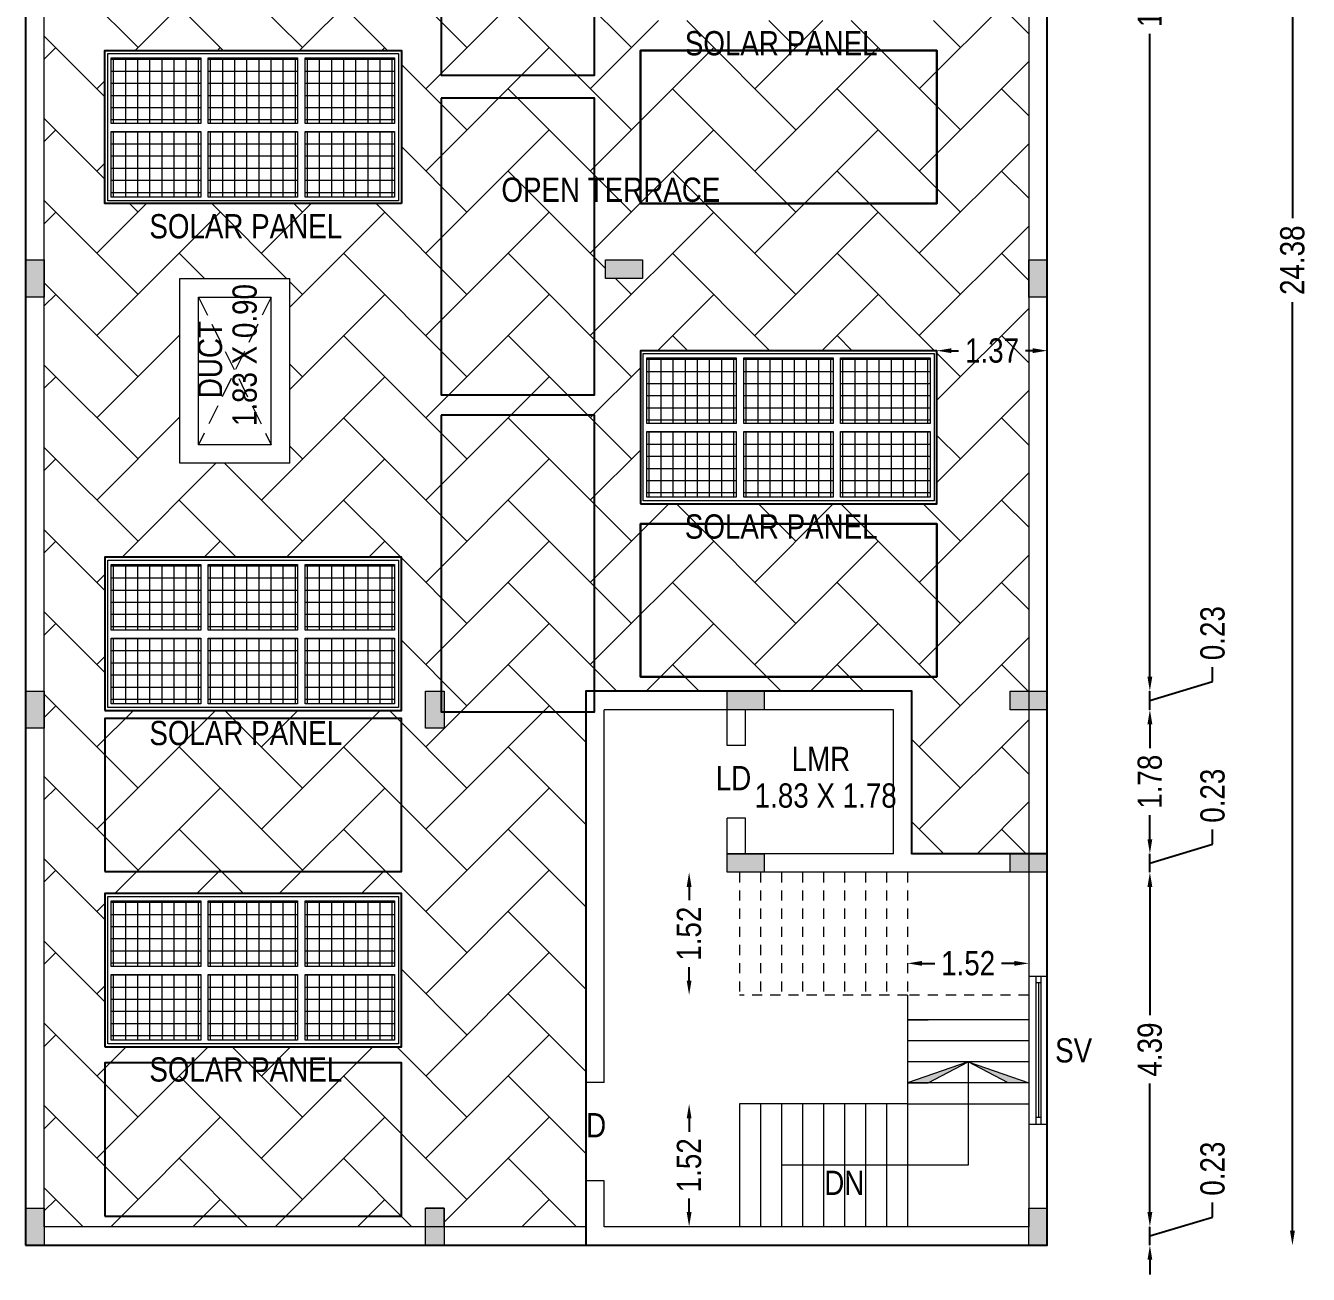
# Model space of a CAD drawing. Header units: metres. Extents: x 3750 to 6203, y 1588 to 3614.
# Drawn here: x 3780.32 to 3796.2, y 1781.29 to 1796.74 of the extents above; entities that cross this region are included whole.
import ezdxf

# ---------------------------------------------------------------- set-up
doc = ezdxf.new("R2010")
doc.units = ezdxf.units.M
doc.linetypes.add('HIDDEN2', pattern=[0.1875, 0.125, -0.0625])
for name, color, linetype in [('BLK_4_FLR_3_ROOF_AREA', 54, 'Continuous'), ('BLK_4_STAIR_HEADROOM', 1, 'Continuous'), ('BLK_4_TERRACESERVICE_UTILITYDISTANCE', 3, 'Continuous'), ('SOLAR_PANEL', 3, 'Continuous')]:
    doc.layers.add(name, color=color, linetype=linetype)
doc.styles.add('style2a', font='swissc.ttf')
doc.dimstyles.get("Standard").update_dxf_attribs({"dimtxt": 0.3, "dimasz": 0.18, "dimexe": 0.18, "dimexo": 0.0625, "dimgap": 0.09, "dimtad": 0, "dimzin": 0, "dimdsep": 46, "dimtxsty": 'style2a', "dimcen": 0.09, "dimse1": 1, "dimse2": 1, "dimadec": 0, "dimazin": 0, "dimtfac": 1, "dimtofl": 0, "dimtmove": 0, "dimatfit": 3, "dimfxl": 0, "dimtolj": 1, "dimtzin": 0, "dimarcsym": 0})
pattern_1 = [(0, (1381.8894, 2208.26255), (0, 0.15), []), (90, (1381.8894, 2208.26255), (-0.15, 0), [])]
pattern_2 = [(0, (1375.25971, 2205.70637), (0, 0.15), []), (90, (1375.25971, 2205.70637), (-0.15, 0), [])]
pattern_3 = [(0, (1375.25971, 2201.54277), (0, 0.15), []), (90, (1375.25971, 2201.54277), (-0.15, 0), [])]
pattern_4 = [(0, (1375.25971, 2211.97864), (0, 0.15), []), (90, (1375.25971, 2211.97864), (-0.15, 0), [])]

# ---------------------------------------------------------------- blocks, each defined once
blk = doc.blocks.new('*D178')
at = {"color": 0, "lineweight": -2, "ltscale": 10}
for p, q in [((3788.535, 1786.083), (3788.535, 1785.917)), ((3788.535, 1784.923), (3788.535, 1785.09))]:
    blk.add_line(p, q, dxfattribs=at)
at = {"color": 0, "ltscale": 10}
for points in [[(3788.505, 1786.083), (3788.565, 1786.083), (3788.535, 1786.263)], [(3788.505, 1784.923), (3788.565, 1784.923), (3788.535, 1784.743)]]:
    blk.add_solid(points, dxfattribs=at)
at = {"layer": 'Defpoints', "color": 0, "ltscale": 10}
for p in [(3788.535, 1786.263), (3789.42, 1786.263), (3789.42, 1784.743)]:
    blk.add_point(p, dxfattribs=at)
at = {"color": 0, "lineweight": 18, "ltscale": 10, "insert": (3788.535, 1785.503), "char_height": 0.3, "attachment_point": 5, "rotation": 90, "style": 'style2a'}
blk.add_mtext('\\A1;1.52', dxfattribs=at)
blk = doc.blocks.new('*D179')
at = {"color": 0, "lineweight": -2, "ltscale": 10}
for p, q in [((3788.535, 1783.217), (3788.535, 1783.05)), ((3788.535, 1782.057), (3788.535, 1782.224))]:
    blk.add_line(p, q, dxfattribs=at)
at = {"color": 0, "ltscale": 10}
for points in [[(3788.505, 1783.217), (3788.565, 1783.217), (3788.535, 1783.397)], [(3788.505, 1782.057), (3788.565, 1782.057), (3788.535, 1781.877)]]:
    blk.add_solid(points, dxfattribs=at)
at = {"layer": 'Defpoints', "color": 0, "ltscale": 10}
for p in [(3788.535, 1783.397), (3789.42, 1783.397), (3789.42, 1781.877)]:
    blk.add_point(p, dxfattribs=at)
at = {"color": 0, "lineweight": 18, "ltscale": 10, "insert": (3788.535, 1782.637), "char_height": 0.3, "attachment_point": 5, "rotation": 90, "style": 'style2a'}
blk.add_mtext('\\A1;1.52', dxfattribs=at)
blk = doc.blocks.new('*D180')
at = {"color": 0, "lineweight": -2, "ltscale": 10}
for p, q in [((3791.42, 1785.136), (3791.576, 1785.136)), ((3792.56, 1785.136), (3792.403, 1785.136))]:
    blk.add_line(p, q, dxfattribs=at)
at = {"color": 0, "ltscale": 10}
for points in [[(3791.42, 1785.166), (3791.42, 1785.106), (3791.24, 1785.136)], [(3792.56, 1785.166), (3792.56, 1785.106), (3792.74, 1785.136)]]:
    blk.add_solid(points, dxfattribs=at)
at = {"layer": 'Defpoints', "color": 0, "ltscale": 10}
for p in [(3791.24, 1786.02), (3792.74, 1786.02), (3791.24, 1785.136)]:
    blk.add_point(p, dxfattribs=at)
at = {"color": 0, "lineweight": 18, "ltscale": 10, "insert": (3791.99, 1785.136), "char_height": 0.3, "attachment_point": 5, "style": 'style2a'}
blk.add_mtext('\\A1;1.52', dxfattribs=at)
blk = doc.blocks.new('*D161')
at = {"color": 0, "lineweight": -2, "ltscale": 10}
for p, q in [((3796.005, 1805.851), (3796.005, 1794.358)), ((3796.005, 1781.827), (3796.005, 1793.321))]:
    blk.add_line(p, q, dxfattribs=at)
at = {"color": 0, "ltscale": 10}
for points in [[(3795.975, 1805.851), (3796.035, 1805.851), (3796.005, 1806.031)], [(3795.975, 1781.827), (3796.035, 1781.827), (3796.005, 1781.647)]]:
    blk.add_solid(points, dxfattribs=at)
at = {"layer": 'Defpoints', "color": 0, "ltscale": 10}
for p in [(3792.97, 1806.031), (3796.005, 1806.031), (3792.97, 1781.647)]:
    blk.add_point(p, dxfattribs=at)
at = {"color": 0, "lineweight": 18, "ltscale": 10, "insert": (3796.005, 1793.839), "char_height": 0.3, "attachment_point": 5, "rotation": 90, "style": 'style2a'}
blk.add_mtext('\\A1;24.38', dxfattribs=at)
blk = doc.blocks.new('*D163')
at = {"color": 0, "lineweight": -2, "ltscale": 10}
for p, q in [((3794.24, 1788.685), (3794.24, 1788.865)), ((3795.017, 1788.624), (3795.017, 1788.804)), ((3794.24, 1788.39), (3795.017, 1788.624)), ((3794.24, 1788.275), (3794.24, 1788.505)), ((3794.24, 1788.095), (3794.24, 1787.915))]:
    blk.add_line(p, q, dxfattribs=at)
at = {"color": 0, "ltscale": 10}
for points in [[(3794.21, 1788.685), (3794.27, 1788.685), (3794.24, 1788.505)], [(3794.21, 1788.095), (3794.27, 1788.095), (3794.24, 1788.275)]]:
    blk.add_solid(points, dxfattribs=at)
at = {"layer": 'Defpoints', "color": 0, "ltscale": 10}
for p in [(3792.435, 1788.505), (3794.24, 1788.505), (3792.435, 1788.275)]:
    blk.add_point(p, dxfattribs=at)
at = {"color": 0, "lineweight": 18, "ltscale": 10, "insert": (3795.017, 1789.223), "char_height": 0.3, "attachment_point": 5, "rotation": 90, "style": 'style2a'}
blk.add_mtext('\\A1;0.23', dxfattribs=at)
blk = doc.blocks.new('*D164')
at = {"color": 0, "lineweight": -2, "ltscale": 10}
for p, q in [((3794.24, 1786.673), (3794.24, 1786.853)), ((3795.017, 1786.612), (3795.017, 1786.792)), ((3794.24, 1786.378), (3795.017, 1786.612)), ((3794.24, 1786.263), (3794.24, 1786.493)), ((3794.24, 1786.083), (3794.24, 1785.903))]:
    blk.add_line(p, q, dxfattribs=at)
at = {"color": 0, "ltscale": 10}
for points in [[(3794.21, 1786.673), (3794.27, 1786.673), (3794.24, 1786.493)], [(3794.21, 1786.083), (3794.27, 1786.083), (3794.24, 1786.263)]]:
    blk.add_solid(points, dxfattribs=at)
at = {"layer": 'Defpoints', "color": 0, "ltscale": 10}
for p in [(3792.435, 1786.493), (3794.24, 1786.493), (3792.435, 1786.263)]:
    blk.add_point(p, dxfattribs=at)
at = {"color": 0, "lineweight": 18, "ltscale": 10, "insert": (3795.017, 1787.211), "char_height": 0.3, "attachment_point": 5, "rotation": 90, "style": 'style2a'}
blk.add_mtext('\\A1;0.23', dxfattribs=at)
blk = doc.blocks.new('*D165')
at = {"color": 0, "lineweight": -2, "ltscale": 10}
for p, q in [((3794.24, 1782.057), (3794.24, 1782.237)), ((3795.017, 1781.996), (3795.017, 1782.176)), ((3794.24, 1781.762), (3795.017, 1781.996)), ((3794.24, 1781.647), (3794.24, 1781.877)), ((3794.24, 1781.467), (3794.24, 1781.287))]:
    blk.add_line(p, q, dxfattribs=at)
at = {"color": 0, "ltscale": 10}
for points in [[(3794.21, 1782.057), (3794.27, 1782.057), (3794.24, 1781.877)], [(3794.21, 1781.467), (3794.27, 1781.467), (3794.24, 1781.647)]]:
    blk.add_solid(points, dxfattribs=at)
at = {"layer": 'Defpoints', "color": 0, "ltscale": 10}
for p in [(3792.435, 1781.877), (3794.24, 1781.877), (3792.435, 1781.647)]:
    blk.add_point(p, dxfattribs=at)
at = {"color": 0, "lineweight": 18, "ltscale": 10, "insert": (3795.017, 1782.595), "char_height": 0.3, "attachment_point": 5, "rotation": 90, "style": 'style2a'}
blk.add_mtext('\\A1;0.23', dxfattribs=at)
blk = doc.blocks.new('*D166')
at = {"color": 0, "lineweight": -2, "ltscale": 10}
for p, q in [((3794.24, 1805.621), (3794.24, 1797.666)), ((3794.24, 1788.685), (3794.24, 1796.64))]:
    blk.add_line(p, q, dxfattribs=at)
at = {"color": 0, "ltscale": 10}
for points in [[(3794.21, 1805.621), (3794.27, 1805.621), (3794.24, 1805.801)], [(3794.21, 1788.685), (3794.27, 1788.685), (3794.24, 1788.505)]]:
    blk.add_solid(points, dxfattribs=at)
at = {"layer": 'Defpoints', "color": 0, "ltscale": 10}
for p in [(3792.435, 1805.801), (3794.24, 1805.801), (3792.435, 1788.505)]:
    blk.add_point(p, dxfattribs=at)
at = {"color": 0, "lineweight": 18, "ltscale": 10, "insert": (3794.24, 1797.153), "char_height": 0.3, "attachment_point": 5, "rotation": 90, "style": 'style2a'}
blk.add_mtext('\\A1;17.30', dxfattribs=at)
blk = doc.blocks.new('*D167')
at = {"color": 0, "lineweight": -2, "ltscale": 10}
for p, q in [((3794.24, 1788.095), (3794.24, 1787.798)), ((3794.24, 1786.673), (3794.24, 1786.971))]:
    blk.add_line(p, q, dxfattribs=at)
at = {"color": 0, "ltscale": 10}
for points in [[(3794.21, 1788.095), (3794.27, 1788.095), (3794.24, 1788.275)], [(3794.21, 1786.673), (3794.27, 1786.673), (3794.24, 1786.493)]]:
    blk.add_solid(points, dxfattribs=at)
at = {"layer": 'Defpoints', "color": 0, "ltscale": 10}
for p in [(3792.435, 1788.275), (3794.24, 1788.275), (3792.435, 1786.493)]:
    blk.add_point(p, dxfattribs=at)
at = {"color": 0, "lineweight": 18, "ltscale": 10, "insert": (3794.24, 1787.384), "char_height": 0.3, "attachment_point": 5, "rotation": 90, "style": 'style2a'}
blk.add_mtext('\\A1;1.78', dxfattribs=at)
blk = doc.blocks.new('*D168')
at = {"color": 0, "lineweight": -2, "ltscale": 10}
for p, q in [((3794.24, 1786.083), (3794.24, 1784.493)), ((3794.24, 1782.057), (3794.24, 1783.648))]:
    blk.add_line(p, q, dxfattribs=at)
at = {"color": 0, "ltscale": 10}
for points in [[(3794.21, 1786.083), (3794.27, 1786.083), (3794.24, 1786.263)], [(3794.21, 1782.057), (3794.27, 1782.057), (3794.24, 1781.877)]]:
    blk.add_solid(points, dxfattribs=at)
at = {"layer": 'Defpoints', "color": 0, "ltscale": 10}
for p in [(3792.435, 1786.263), (3794.24, 1786.263), (3792.435, 1781.877)]:
    blk.add_point(p, dxfattribs=at)
at = {"color": 0, "lineweight": 18, "ltscale": 10, "insert": (3794.24, 1784.07), "char_height": 0.3, "attachment_point": 5, "rotation": 90, "style": 'style2a'}
blk.add_mtext('\\A1;4.39', dxfattribs=at)
blk = doc.blocks.new('*D229')
at = {"layer": 'BLK_4_TERRACESERVICE_UTILITYDISTANCE', "color": 0, "lineweight": -2, "ltscale": 10}
for p, q in [((3791.783, 1792.719), (3791.872, 1792.719)), ((3792.79, 1792.719), (3792.7, 1792.719))]:
    blk.add_line(p, q, dxfattribs=at)
at = {"layer": 'BLK_4_TERRACESERVICE_UTILITYDISTANCE', "color": 0, "ltscale": 10}
for points in [[(3791.783, 1792.749), (3791.783, 1792.689), (3791.603, 1792.719)], [(3792.79, 1792.749), (3792.79, 1792.689), (3792.97, 1792.719)]]:
    blk.add_solid(points, dxfattribs=at)
at = {"layer": 'Defpoints', "color": 0, "ltscale": 10}
for p in [(3791.603, 1792.719), (3792.97, 1792.719, 3.669), (3792.97, 1792.719)]:
    blk.add_point(p, dxfattribs=at)
at = {"layer": 'BLK_4_TERRACESERVICE_UTILITYDISTANCE', "color": 0, "lineweight": 18, "ltscale": 10, "insert": (3792.286, 1792.719), "char_height": 0.3, "attachment_point": 5, "style": 'style2a'}
blk.add_mtext('\\A1;1.37', dxfattribs=at)

msp = doc.modelspace()

# ---------------------------------------------------------------- hatches: boundary and pattern name
at = {"lineweight": 18, "ltscale": 10}
h = msp.add_hatch(dxfattribs=at)
h.set_pattern_fill('AR-HBONE', color=256, scale=0.18)
h.set_pattern_definition([(45, (-28242.2501, 1571.9487), (0, 1.018233765), [2.16, -0.72]), (135, (-28241.74095, 1572.45784), (1e-16, 1.018233765), [2.16, -0.72])])
h.paths.add_polyline_path([(3789.5546, 1800.0111), (3789.5546, 1802.0679), (3787.4996, 1802.0679), (3787.4996, 1805.1402), (3780.5504, 1805.1402), (3780.5504, 1797.1921), (3780.7804, 1797.1921), (3780.7804, 1796.9621), (3780.5504, 1796.9621), (3780.5504, 1781.8772), (3785.272, 1781.8772), (3785.272, 1782.1072), (3785.502, 1782.1072), (3785.502, 1781.8772), (3787.2544, 1781.8772), (3787.2544, 1788.5052), (3791.2944, 1788.5052), (3791.2944, 1786.4934), (3792.7396, 1786.4934), (3792.7396, 1788.2752), (3792.5096, 1788.2752), (3792.5096, 1788.5052), (3792.7396, 1788.5052), (3792.7396, 1796.9621), (3792.5096, 1796.9621), (3792.5096, 1797.1921), (3792.7396, 1797.1921), (3792.7396, 1802.0679), (3790.9146, 1802.0679), (3790.9146, 1800.0111)])
h.paths.add_polyline_path([(3787.9312, 1798.7004), (3791.6032, 1798.7004), (3791.6032, 1796.8044), (3787.9312, 1796.8044)], flags=16)
h.paths.add_polyline_path([(3787.9672, 1798.6644), (3791.5672, 1798.6644), (3791.5672, 1796.8404), (3787.9672, 1796.8404)], flags=0)
h.paths.add_polyline_path([(3788.0105, 1797.6987), (3789.118, 1797.6987), (3789.118, 1796.8862), (3788.0105, 1796.8862)], flags=0)
h.paths.add_polyline_path([(3788.0105, 1797.7982), (3788.0105, 1798.6107), (3789.118, 1798.6107), (3789.118, 1797.7982)], flags=0)
h.paths.add_polyline_path([(3784.9735, 1796.4349), (3784.9735, 1794.5389), (3781.3015, 1794.5389), (3781.3015, 1796.4349)], flags=16)
h.paths.add_polyline_path([(3784.9735, 1797.6943), (3781.3015, 1797.6943), (3781.3015, 1799.5903), (3784.9735, 1799.5903)], flags=16)
h.paths.add_polyline_path([(3784.9375, 1796.3989), (3784.9375, 1794.5749), (3781.3375, 1794.5749), (3781.3375, 1796.3989)], flags=0)
h.paths.add_polyline_path([(3784.9375, 1797.7303), (3781.3375, 1797.7303), (3781.3375, 1799.5543), (3784.9375, 1799.5543)], flags=0)
h.paths.add_polyline_path([(3784.8883, 1796.3452), (3784.8883, 1795.5327), (3783.7808, 1795.5327), (3783.7808, 1796.3452)], flags=0)
h.paths.add_polyline_path([(3784.8883, 1797.7761), (3783.7808, 1797.7761), (3783.7808, 1798.5886), (3784.8883, 1798.5886)], flags=0)
h.paths.add_polyline_path([(3789.2105, 1797.6987), (3790.318, 1797.6987), (3790.318, 1796.8862), (3789.2105, 1796.8862)], flags=0)
h.paths.add_polyline_path([(3784.8883, 1795.4332), (3784.8883, 1794.6207), (3783.7808, 1794.6207), (3783.7808, 1795.4332)], flags=0)
h.paths.add_polyline_path([(3784.8883, 1798.6881), (3783.7808, 1798.6881), (3783.7808, 1799.5006), (3784.8883, 1799.5006)], flags=0)
h.paths.add_polyline_path([(3789.2105, 1797.7982), (3789.2105, 1798.6107), (3790.318, 1798.6107), (3790.318, 1797.7982)], flags=0)
h.paths.add_polyline_path([(3783.6883, 1796.3452), (3783.6883, 1795.5327), (3782.5808, 1795.5327), (3782.5808, 1796.3452)], flags=0)
h.paths.add_polyline_path([(3783.6883, 1797.7761), (3782.5808, 1797.7761), (3782.5808, 1798.5886), (3783.6883, 1798.5886)], flags=0)
h.paths.add_polyline_path([(3787.4996, 1800.2411), (3787.4996, 1800.4711), (3787.9596, 1800.4711), (3787.9596, 1800.2411)], flags=16)
h.paths.add_polyline_path([(3787.4996, 1793.8421), (3787.9596, 1793.8421), (3787.9596, 1793.6121), (3787.4996, 1793.6121)], flags=16)
h.paths.add_polyline_path([(3783.6883, 1795.4332), (3783.6883, 1794.6207), (3782.5808, 1794.6207), (3782.5808, 1795.4332)], flags=0)
h.paths.add_polyline_path([(3783.6883, 1798.6881), (3782.5808, 1798.6881), (3782.5808, 1799.5006), (3783.6883, 1799.5006)], flags=0)
h.paths.add_polyline_path([(3790.4105, 1797.6987), (3791.518, 1797.6987), (3791.518, 1796.8862), (3790.4105, 1796.8862)], flags=0)
h.paths.add_polyline_path([(3790.4105, 1797.7982), (3790.4105, 1798.6107), (3791.518, 1798.6107), (3791.518, 1797.7982)], flags=0)
h.paths.add_polyline_path([(3782.4883, 1796.3452), (3782.4883, 1795.5327), (3781.3808, 1795.5327), (3781.3808, 1796.3452)], flags=0)
h.paths.add_polyline_path([(3782.4883, 1797.7761), (3781.3808, 1797.7761), (3781.3808, 1798.5886), (3782.4883, 1798.5886)], flags=0)
h.paths.add_polyline_path([(3783.5912, 1800.2411), (3782.2312, 1800.2411), (3782.2312, 1802.5279), (3783.5912, 1802.5279)], flags=16)
h.paths.add_polyline_path([(3787.9312, 1792.7188), (3791.6032, 1792.7188), (3791.6032, 1790.8228), (3787.9312, 1790.8228)], flags=16)
h.paths.add_polyline_path([(3787.9672, 1792.6828), (3791.5672, 1792.6828), (3791.5672, 1790.8588), (3787.9672, 1790.8588)], flags=0)
h.paths.add_polyline_path([(3782.4883, 1795.4332), (3782.4883, 1794.6207), (3781.3808, 1794.6207), (3781.3808, 1795.4332)], flags=0)
h.paths.add_polyline_path([(3782.4883, 1798.6881), (3781.3808, 1798.6881), (3781.3808, 1799.5006), (3782.4883, 1799.5006)], flags=0)
h.paths.add_polyline_path([(3788.0105, 1792.6291), (3789.118, 1792.6291), (3789.118, 1791.8166), (3788.0105, 1791.8166)], flags=0)
h.paths.add_polyline_path([(3783.5912, 1793.6121), (3783.5912, 1791.3252), (3782.2312, 1791.3252), (3782.2312, 1793.6121)], flags=16)
h.paths.add_polyline_path([(3783.3612, 1800.4711), (3782.4612, 1800.4711), (3782.4612, 1802.2979), (3783.3612, 1802.2979)], flags=0)
h.paths.add_polyline_path([(3783.3612, 1793.3821), (3783.3612, 1791.5552), (3782.4612, 1791.5552), (3782.4612, 1793.3821)], flags=0)
h.paths.add_polyline_path([(3789.2105, 1792.6291), (3790.318, 1792.6291), (3790.318, 1791.8166), (3789.2105, 1791.8166)], flags=0)
h.paths.add_polyline_path([(3788.0105, 1791.7171), (3789.118, 1791.7171), (3789.118, 1790.9046), (3788.0105, 1790.9046)], flags=0)
h.paths.add_polyline_path([(3790.4105, 1792.6291), (3791.518, 1792.6291), (3791.518, 1791.8166), (3790.4105, 1791.8166)], flags=0)
h.paths.add_polyline_path([(3789.2105, 1791.7171), (3790.318, 1791.7171), (3790.318, 1790.9046), (3789.2105, 1790.9046)], flags=0)
h.paths.add_polyline_path([(3790.4105, 1791.7171), (3791.518, 1791.7171), (3791.518, 1790.9046), (3790.4105, 1790.9046)], flags=0)
h.paths.add_polyline_path([(3784.9735, 1790.1626), (3784.9735, 1788.2666), (3781.3015, 1788.2666), (3781.3015, 1790.1626)], flags=16)
h.paths.add_polyline_path([(3784.9375, 1790.1266), (3784.9375, 1788.3026), (3781.3375, 1788.3026), (3781.3375, 1790.1266)], flags=0)
h.paths.add_polyline_path([(3784.8883, 1790.0729), (3784.8883, 1789.2604), (3783.7808, 1789.2604), (3783.7808, 1790.0729)], flags=0)
h.paths.add_polyline_path([(3783.6883, 1790.0729), (3783.6883, 1789.2604), (3782.5808, 1789.2604), (3782.5808, 1790.0729)], flags=0)
h.paths.add_polyline_path([(3784.8883, 1789.1609), (3784.8883, 1788.3484), (3783.7808, 1788.3484), (3783.7808, 1789.1609)], flags=0)
h.paths.add_polyline_path([(3782.4883, 1790.0729), (3782.4883, 1789.2604), (3781.3808, 1789.2604), (3781.3808, 1790.0729)], flags=0)
h.paths.add_polyline_path([(3783.6883, 1789.1609), (3783.6883, 1788.3484), (3782.5808, 1788.3484), (3782.5808, 1789.1609)], flags=0)
h.paths.add_polyline_path([(3785.502, 1788.5052), (3785.502, 1788.0452), (3785.272, 1788.0452), (3785.272, 1788.5052)], flags=16)
h.paths.add_polyline_path([(3782.4883, 1789.1609), (3782.4883, 1788.3484), (3781.3808, 1788.3484), (3781.3808, 1789.1609)], flags=0)
h.paths.add_polyline_path([(3784.9735, 1785.999), (3784.9735, 1784.103), (3781.3015, 1784.103), (3781.3015, 1785.999)], flags=16)
h.paths.add_polyline_path([(3784.9375, 1785.963), (3784.9375, 1784.139), (3781.3375, 1784.139), (3781.3375, 1785.963)], flags=0)
h.paths.add_polyline_path([(3784.8883, 1785.9093), (3784.8883, 1785.0968), (3783.7808, 1785.0968), (3783.7808, 1785.9093)], flags=0)
h.paths.add_polyline_path([(3783.6883, 1785.9093), (3783.6883, 1785.0968), (3782.5808, 1785.0968), (3782.5808, 1785.9093)], flags=0)
h.paths.add_polyline_path([(3782.4883, 1785.9093), (3782.4883, 1785.0968), (3781.3808, 1785.0968), (3781.3808, 1785.9093)], flags=0)
h.paths.add_polyline_path([(3784.8883, 1784.9973), (3784.8883, 1784.1848), (3783.7808, 1784.1848), (3783.7808, 1784.9973)], flags=0)
h.paths.add_polyline_path([(3783.6883, 1784.9973), (3783.6883, 1784.1848), (3782.5808, 1784.1848), (3782.5808, 1784.9973)], flags=0)
h.paths.add_polyline_path([(3782.4883, 1784.9973), (3782.4883, 1784.1848), (3781.3808, 1784.1848), (3781.3808, 1784.9973)], flags=0)
h.paths.add_polyline_path([(3786.1321, 1794.4754), (3788.7565, 1794.4754), (3788.7565, 1794.947), (3786.1321, 1794.947)], flags=24)
h.paths.add_polyline_path([(3781.7736, 1797.1787), (3784.1678, 1797.1787), (3784.1678, 1797.6503), (3781.7736, 1797.6503)], flags=24)
h.paths.add_polyline_path([(3781.7736, 1794.0233), (3784.1678, 1794.0233), (3784.1678, 1794.4949), (3781.7736, 1794.4949)], flags=24)
h.paths.add_polyline_path([(3781.7736, 1783.5874), (3784.1678, 1783.5874), (3784.1678, 1784.059), (3781.7736, 1784.059)], flags=24)
h.paths.add_polyline_path([(3781.7736, 1787.751), (3784.1678, 1787.751), (3784.1678, 1788.2226), (3781.7736, 1788.2226)], flags=24)
h.paths.add_polyline_path([(3788.4033, 1790.3072), (3790.7974, 1790.3072), (3790.7974, 1790.7788), (3788.4033, 1790.7788)], flags=24)
h.paths.add_polyline_path([(3788.4033, 1796.2888), (3790.7974, 1796.2888), (3790.7974, 1796.7604), (3788.4033, 1796.7604)], flags=24)
h.paths.add_polyline_path([(3783.2643, 1791.7087), (3783.2643, 1793.6502), (3782.8023, 1793.6502), (3782.8023, 1791.7087)], flags=24)
h.paths.add_polyline_path([(3782.8389, 1792.0528), (3782.8389, 1793.0913), (3782.3673, 1793.0913), (3782.3673, 1792.0528)], flags=8)
h.paths.add_polyline_path([(3783.2643, 1800.6245), (3783.2643, 1802.5661), (3782.8023, 1802.5661), (3782.8023, 1800.6245)], flags=24)
h.paths.add_polyline_path([(3782.8389, 1800.9686), (3782.8389, 1802.0071), (3782.3673, 1802.0071), (3782.3673, 1800.9686)], flags=8)
at = {"linetype": 'ByBlock', "lineweight": 18}
h = msp.add_hatch(dxfattribs=at)
h.set_pattern_fill('NET', color=256, scale=1.2)
h.set_pattern_definition(pattern_4)
h.paths.add_polyline_path([(3782.4883, 1796.3452), (3781.3808, 1796.3452), (3781.3808, 1795.5327), (3782.4883, 1795.5327)])
h = msp.add_hatch(dxfattribs=at)
h.set_pattern_fill('NET', color=256, scale=1.2)
h.set_pattern_definition(pattern_4)
h.paths.add_polyline_path([(3783.6883, 1796.3452), (3782.5808, 1796.3452), (3782.5808, 1795.5327), (3783.6883, 1795.5327)])
h = msp.add_hatch(dxfattribs=at)
h.set_pattern_fill('NET', color=256, scale=1.2)
h.set_pattern_definition(pattern_4)
h.paths.add_polyline_path([(3784.8883, 1796.3452), (3783.7808, 1796.3452), (3783.7808, 1795.5327), (3784.8883, 1795.5327)])
h = msp.add_hatch(dxfattribs=at)
h.set_pattern_fill('NET', color=256, scale=1.2)
h.set_pattern_definition(pattern_4)
h.paths.add_polyline_path([(3782.4883, 1795.4332), (3781.3808, 1795.4332), (3781.3808, 1794.6207), (3782.4883, 1794.6207)])
h = msp.add_hatch(dxfattribs=at)
h.set_pattern_fill('NET', color=256, scale=1.2)
h.set_pattern_definition(pattern_4)
h.paths.add_polyline_path([(3783.6883, 1795.4332), (3782.5808, 1795.4332), (3782.5808, 1794.6207), (3783.6883, 1794.6207)])
h = msp.add_hatch(dxfattribs=at)
h.set_pattern_fill('NET', color=256, scale=1.2)
h.set_pattern_definition(pattern_4)
h.paths.add_polyline_path([(3784.8883, 1795.4332), (3783.7808, 1795.4332), (3783.7808, 1794.6207), (3784.8883, 1794.6207)])
at = {"lineweight": 18, "ltscale": 10}
h = msp.add_hatch(color=256, dxfattribs=at)
h.dxf.hatch_style = 1
h.paths.add_polyline_path([(3780.3204, 1793.3821), (3780.5504, 1793.3821), (3780.5504, 1793.8421), (3780.3204, 1793.8421)])
h = msp.add_hatch(color=256, dxfattribs=at)
h.dxf.hatch_style = 1
h.paths.add_polyline_path([(3787.4996, 1793.8421), (3787.4996, 1793.6121), (3787.9596, 1793.6121), (3787.9596, 1793.8421)])
h = msp.add_hatch(color=256, dxfattribs=at)
h.dxf.hatch_style = 1
h.paths.add_polyline_path([(3792.7396, 1793.3821), (3792.9696, 1793.3821), (3792.9696, 1793.8421), (3792.7396, 1793.8421)])
at = {"linetype": 'ByBlock', "lineweight": 18}
h = msp.add_hatch(dxfattribs=at)
h.set_pattern_fill('NET', color=256, scale=1.2)
h.set_pattern_definition(pattern_1)
h.paths.add_polyline_path([(3789.118, 1792.6291), (3788.0105, 1792.6291), (3788.0105, 1791.8166), (3789.118, 1791.8166)])
h = msp.add_hatch(dxfattribs=at)
h.set_pattern_fill('NET', color=256, scale=1.2)
h.set_pattern_definition(pattern_1)
h.paths.add_polyline_path([(3790.318, 1792.6291), (3789.2105, 1792.6291), (3789.2105, 1791.8166), (3790.318, 1791.8166)])
h = msp.add_hatch(dxfattribs=at)
h.set_pattern_fill('NET', color=256, scale=1.2)
h.set_pattern_definition(pattern_1)
h.paths.add_polyline_path([(3791.518, 1792.6291), (3790.4105, 1792.6291), (3790.4105, 1791.8166), (3791.518, 1791.8166)])
h = msp.add_hatch(dxfattribs=at)
h.set_pattern_fill('NET', color=256, scale=1.2)
h.set_pattern_definition(pattern_1)
h.paths.add_polyline_path([(3789.118, 1791.7171), (3788.0105, 1791.7171), (3788.0105, 1790.9046), (3789.118, 1790.9046)])
h = msp.add_hatch(dxfattribs=at)
h.set_pattern_fill('NET', color=256, scale=1.2)
h.set_pattern_definition(pattern_1)
h.paths.add_polyline_path([(3790.318, 1791.7171), (3789.2105, 1791.7171), (3789.2105, 1790.9046), (3790.318, 1790.9046)])
h = msp.add_hatch(dxfattribs=at)
h.set_pattern_fill('NET', color=256, scale=1.2)
h.set_pattern_definition(pattern_1)
h.paths.add_polyline_path([(3791.518, 1791.7171), (3790.4105, 1791.7171), (3790.4105, 1790.9046), (3791.518, 1790.9046)])
h = msp.add_hatch(dxfattribs=at)
h.set_pattern_fill('NET', color=256, scale=1.2)
h.set_pattern_definition(pattern_2)
h.paths.add_polyline_path([(3782.4883, 1790.0729), (3781.3808, 1790.0729), (3781.3808, 1789.2604), (3782.4883, 1789.2604)])
h = msp.add_hatch(dxfattribs=at)
h.set_pattern_fill('NET', color=256, scale=1.2)
h.set_pattern_definition(pattern_2)
h.paths.add_polyline_path([(3783.6883, 1790.0729), (3782.5808, 1790.0729), (3782.5808, 1789.2604), (3783.6883, 1789.2604)])
h = msp.add_hatch(dxfattribs=at)
h.set_pattern_fill('NET', color=256, scale=1.2)
h.set_pattern_definition(pattern_2)
h.paths.add_polyline_path([(3784.8883, 1790.0729), (3783.7808, 1790.0729), (3783.7808, 1789.2604), (3784.8883, 1789.2604)])
h = msp.add_hatch(dxfattribs=at)
h.set_pattern_fill('NET', color=256, scale=1.2)
h.set_pattern_definition(pattern_2)
h.paths.add_polyline_path([(3782.4883, 1789.1609), (3781.3808, 1789.1609), (3781.3808, 1788.3484), (3782.4883, 1788.3484)])
h = msp.add_hatch(dxfattribs=at)
h.set_pattern_fill('NET', color=256, scale=1.2)
h.set_pattern_definition(pattern_2)
h.paths.add_polyline_path([(3783.6883, 1789.1609), (3782.5808, 1789.1609), (3782.5808, 1788.3484), (3783.6883, 1788.3484)])
h = msp.add_hatch(dxfattribs=at)
h.set_pattern_fill('NET', color=256, scale=1.2)
h.set_pattern_definition(pattern_2)
h.paths.add_polyline_path([(3784.8883, 1789.1609), (3783.7808, 1789.1609), (3783.7808, 1788.3484), (3784.8883, 1788.3484)])
at = {"lineweight": 18, "ltscale": 10}
h = msp.add_hatch(color=256, dxfattribs=at)
h.dxf.hatch_style = 1
h.paths.add_polyline_path([(3780.3204, 1788.0452), (3780.5504, 1788.0452), (3780.5504, 1788.5052), (3780.3204, 1788.5052)])
h = msp.add_hatch(color=256, dxfattribs=at)
h.dxf.hatch_style = 1
h.paths.add_polyline_path([(3785.272, 1788.0452), (3785.502, 1788.0452), (3785.502, 1788.5052), (3785.272, 1788.5052)])
h = msp.add_hatch(color=256, dxfattribs=at)
h.dxf.hatch_style = 1
h.paths.add_polyline_path([(3789.0044, 1788.5052), (3789.0044, 1788.2752), (3789.4644, 1788.2752), (3789.4644, 1788.5052)])
h = msp.add_hatch(color=256, dxfattribs=at)
h.dxf.hatch_style = 1
h.paths.add_polyline_path([(3792.5096, 1788.5052), (3792.5096, 1788.2752), (3792.9696, 1788.2752), (3792.9696, 1788.5052)])
h = msp.add_hatch(color=256, dxfattribs=at)
h.dxf.hatch_style = 1
h.paths.add_polyline_path([(3789.0044, 1786.4934), (3789.0044, 1786.2634), (3789.4644, 1786.2634), (3789.4644, 1786.4934)])
h = msp.add_hatch(color=256, dxfattribs=at)
h.dxf.hatch_style = 1
h.paths.add_polyline_path([(3792.5096, 1786.4934), (3792.5096, 1786.2634), (3792.9696, 1786.2634), (3792.9696, 1786.4934)])
at = {"linetype": 'ByBlock', "lineweight": 18}
h = msp.add_hatch(dxfattribs=at)
h.set_pattern_fill('NET', color=256, scale=1.2)
h.set_pattern_definition(pattern_3)
h.paths.add_polyline_path([(3782.4883, 1785.9093), (3781.3808, 1785.9093), (3781.3808, 1785.0968), (3782.4883, 1785.0968)])
h = msp.add_hatch(dxfattribs=at)
h.set_pattern_fill('NET', color=256, scale=1.2)
h.set_pattern_definition(pattern_3)
h.paths.add_polyline_path([(3783.6883, 1785.9093), (3782.5808, 1785.9093), (3782.5808, 1785.0968), (3783.6883, 1785.0968)])
h = msp.add_hatch(dxfattribs=at)
h.set_pattern_fill('NET', color=256, scale=1.2)
h.set_pattern_definition(pattern_3)
h.paths.add_polyline_path([(3784.8883, 1785.9093), (3783.7808, 1785.9093), (3783.7808, 1785.0968), (3784.8883, 1785.0968)])
h = msp.add_hatch(dxfattribs=at)
h.set_pattern_fill('NET', color=256, scale=1.2)
h.set_pattern_definition(pattern_3)
h.paths.add_polyline_path([(3782.4883, 1784.9973), (3781.3808, 1784.9973), (3781.3808, 1784.1848), (3782.4883, 1784.1848)])
h = msp.add_hatch(dxfattribs=at)
h.set_pattern_fill('NET', color=256, scale=1.2)
h.set_pattern_definition(pattern_3)
h.paths.add_polyline_path([(3783.6883, 1784.9973), (3782.5808, 1784.9973), (3782.5808, 1784.1848), (3783.6883, 1784.1848)])
h = msp.add_hatch(dxfattribs=at)
h.set_pattern_fill('NET', color=256, scale=1.2)
h.set_pattern_definition(pattern_3)
h.paths.add_polyline_path([(3784.8883, 1784.9973), (3783.7808, 1784.9973), (3783.7808, 1784.1848), (3784.8883, 1784.1848)])
at = {"lineweight": 18, "ltscale": 10}
h = msp.add_hatch(color=256, dxfattribs=at)
h.dxf.hatch_style = 1
h.paths.add_polyline_path([(3791.4942, 1783.6572), (3791.2396, 1783.6572), (3791.9896, 1783.9172)])
h = msp.add_hatch(color=256, dxfattribs=at)
h.dxf.hatch_style = 1
h.paths.add_polyline_path([(3791.9896, 1783.9172), (3792.7396, 1783.6572), (3792.485, 1783.6572)])
h = msp.add_hatch(color=256, dxfattribs=at)
h.dxf.hatch_style = 1
h.paths.add_polyline_path([(3780.3204, 1781.6472), (3780.5504, 1781.6472), (3780.5504, 1782.1072), (3780.3204, 1782.1072)])
h = msp.add_hatch(color=256, dxfattribs=at)
h.dxf.hatch_style = 1
h.paths.add_polyline_path([(3785.272, 1781.6472), (3785.502, 1781.6472), (3785.502, 1782.1072), (3785.272, 1782.1072)])
h = msp.add_hatch(color=256, dxfattribs=at)
h.dxf.hatch_style = 1
h.paths.add_polyline_path([(3792.7396, 1781.6472), (3792.9696, 1781.6472), (3792.9696, 1782.1072), (3792.7396, 1782.1072)])

# ---------------------------------------------------------------- linework, layer by layer
for p, q in [((3780.3204, 1781.6472, 3.6689), (3780.3204, 1806.0313, 3.6689)), ((3792.9696, 1806.0313, 3.6689), (3792.9696, 1781.6472, 3.6689)), ((3780.5504, 1781.8772, 3.6689), (3780.5504, 1805.8013, 3.6689)), ((3792.7396, 1802.0679, 3.6689), (3792.7396, 1781.8772, 3.6689)), ((3782.2312, 1793.6121, 3.6689), (3783.5912, 1793.6121, 3.6689)), ((3782.2312, 1791.3252, 3.6689), (3782.2312, 1793.6121, 3.6689)), ((3783.5912, 1791.3252, 3.6689), (3783.5912, 1793.6121, 3.6689)), ((3782.4612, 1793.3821, 3.6689), (3783.3612, 1793.3821, 3.6689)), ((3782.4612, 1791.5552, 3.6689), (3782.4612, 1793.3821, 3.6689)), ((3783.3612, 1791.5552, 3.6689), (3783.3612, 1793.3821, 3.6689)), ((3783.3612, 1791.5552, 3.6689), (3782.4612, 1791.5552, 3.6689)), ((3783.5912, 1791.3252, 3.6689), (3782.2312, 1791.3252, 3.6689)), ((3791.2944, 1788.5052, 3.6689), (3787.2544, 1788.5052, 3.6689)), ((3787.2544, 1781.8772, 3.6689), (3787.2544, 1788.5052, 3.6689)), ((3791.2944, 1786.4934, 3.6689), (3791.2944, 1788.5052, 3.6689)), ((3791.0644, 1788.2752, 3.6689), (3787.4844, 1788.2752, 3.6689)), ((3787.4844, 1783.6628, 3.6689), (3787.4844, 1788.2752, 3.6689)), ((3789.0044, 1787.8343, 3.6689), (3789.0044, 1788.2752, 3.6689)), ((3789.2344, 1787.8343, 3.6689), (3789.2344, 1788.2752, 3.6689)), ((3791.0644, 1786.4934, 3.6689), (3791.0644, 1788.2752, 3.6689)), ((3789.2344, 1787.8343, 3.6689), (3789.0044, 1787.8343, 3.6689)), ((3789.0044, 1786.4934, 3.6689), (3789.0044, 1786.9343, 3.6689)), ((3789.2344, 1786.9343, 3.6689), (3789.0044, 1786.9343, 3.6689)), ((3789.2344, 1786.4934, 3.6689), (3789.2344, 1786.9343, 3.6689)), ((3791.0644, 1786.4934, 3.6689), (3789.0044, 1786.4934, 3.6689)), ((3792.9696, 1786.4934, 3.6689), (3791.2944, 1786.4934, 3.6689)), ((3792.9696, 1786.2634, 3.6689), (3789.0044, 1786.2634, 3.6689)), ((3791.2396, 1784.7434, 3.6689), (3791.2396, 1783.3972, 3.6689)), ((3792.9696, 1784.7634, 3.6689), (3792.9696, 1784.7634, 3.6689)), ((3792.9696, 1784.7434, 3.6689), (3792.9696, 1784.7434, 3.6689)), ((3792.7396, 1784.4372, 3.6689), (3791.2396, 1784.4372, 3.6689)), ((3791.2396, 1784.4372, 3.6689), (3791.4942, 1784.4372, 3.6689)), ((3792.7396, 1784.4372, 3.6689), (3792.485, 1784.4372, 3.6689)), ((3792.7396, 1784.1772, 3.6689), (3791.2396, 1784.1772, 3.6689)), ((3792.7396, 1783.9172, 3.6689), (3791.2396, 1783.9172, 3.6689)), ((3791.9896, 1783.9172, 3.6689), (3791.2396, 1783.6572, 3.6689)), ((3791.4942, 1783.6572, 3.6689), (3791.9896, 1783.9172, 3.6689)), ((3791.9896, 1783.9172, 3.6689), (3791.9896, 1782.6372, 3.6689)), ((3791.9896, 1783.9172, 3.6689), (3792.7396, 1783.6572, 3.6689)), ((3792.485, 1783.6572, 3.6689), (3791.9896, 1783.9172, 3.6689)), ((3787.4844, 1783.6628, 3.6689), (3787.2544, 1783.6628, 3.6689)), ((3792.7396, 1783.6572, 3.6689), (3791.2396, 1783.6572, 3.6689)), ((3791.2396, 1783.6572, 3.6689), (3791.4942, 1783.6572, 3.6689)), ((3792.7396, 1783.6572, 3.6689), (3792.485, 1783.6572, 3.6689)), ((3791.2396, 1783.3972, 3.6689), (3789.1596, 1783.3972, 3.6689)), ((3789.1596, 1783.3972, 3.6689), (3789.1596, 1781.8772, 3.6689)), ((3789.4196, 1783.3972, 3.6689), (3789.4196, 1781.8772, 3.6689)), ((3789.6796, 1783.3972, 3.6689), (3789.6796, 1781.8772, 3.6689)), ((3789.9396, 1783.3972, 3.6689), (3789.9396, 1781.8772, 3.6689)), ((3790.1996, 1783.3972, 3.6689), (3790.1996, 1781.8772, 3.6689)), ((3790.4596, 1783.3972, 3.6689), (3790.4596, 1781.8772, 3.6689)), ((3790.7196, 1783.3972, 3.6689), (3790.7196, 1781.8772, 3.6689)), ((3790.9796, 1783.3972, 3.6689), (3790.9796, 1781.8772, 3.6689)), ((3791.2396, 1783.3972, 3.6689), (3791.2396, 1781.8772, 3.6689)), ((3791.2396, 1783.3972, 3.6689), (3792.7396, 1783.3972, 3.6689)), ((3791.9896, 1782.6372, 3.6689), (3789.6796, 1782.6372, 3.6689)), ((3787.4844, 1782.4428, 3.6689), (3787.2544, 1782.4428, 3.6689)), ((3787.4844, 1781.8772, 3.6689), (3787.4844, 1782.4428, 3.6689)), ((3785.502, 1782.1072, 3.6689), (3785.272, 1782.1072, 3.6689)), ((3785.272, 1781.8772, 3.6689), (3785.272, 1782.1072, 3.6689)), ((3785.502, 1781.8772, 3.6689), (3785.502, 1782.1072, 3.6689)), ((3787.2544, 1781.8772, 3.6689), (3780.5504, 1781.8772, 3.6689)), ((3792.7396, 1781.8772, 3.6689), (3787.4844, 1781.8772, 3.6689)), ((3792.9696, 1781.6472, 3.6689), (3780.3204, 1781.6472, 3.6689))]:
    msp.add_line(p, q, dxfattribs=at)
at = {"linetype": 'HIDDEN2', "lineweight": 18, "ltscale": 2}
for p, q in [((3783.3612, 1793.3821, 3.6689), (3782.4612, 1791.5552, 3.6689)), ((3782.4612, 1793.3821, 3.6689), (3783.3612, 1791.5552, 3.6689))]:
    msp.add_line(p, q, dxfattribs=at)
at = {"linetype": 'HIDDEN2', "lineweight": 18}
for p, q in [((3789.1596, 1786.2634, 3.6689), (3789.1596, 1784.7434, 3.6689)), ((3789.4196, 1786.2634, 3.6689), (3789.4196, 1784.7434, 3.6689)), ((3789.6796, 1786.2634, 3.6689), (3789.6796, 1784.7434, 3.6689)), ((3789.9396, 1786.2634, 3.6689), (3789.9396, 1784.7434, 3.6689)), ((3790.1996, 1786.2634, 3.6689), (3790.1996, 1784.7434, 3.6689)), ((3790.4596, 1786.2634, 3.6689), (3790.4596, 1784.7434, 3.6689)), ((3790.7196, 1786.2634, 3.6689), (3790.7196, 1784.7434, 3.6689)), ((3790.9796, 1786.2634, 3.6689), (3790.9796, 1784.7434, 3.6689)), ((3791.2396, 1786.2634, 3.6689), (3791.2396, 1784.7434, 3.6689)), ((3791.2396, 1784.7434, 3.6689), (3789.1596, 1784.7434, 3.6689)), ((3792.7396, 1784.7434, 3.6689), (3791.2396, 1784.7434, 3.6689))]:
    msp.add_line(p, q, dxfattribs=at)
at = {"lineweight": 18}
for p, q in [((3792.7396, 1784.9771, 3.6689), (3792.9682, 1784.9771, 3.6689)), ((3792.8317, 1783.1471, 3.6689), (3792.8317, 1784.9771, 3.6689)), ((3792.8957, 1783.1471, 3.6689), (3792.8957, 1784.9771, 3.6689)), ((3792.8957, 1784.8959, 3.6689), (3792.8317, 1784.8959, 3.6689)), ((3792.8957, 1783.2284, 3.6689), (3792.8317, 1783.2284, 3.6689)), ((3792.7396, 1783.1471, 3.6689), (3792.9682, 1783.1471, 3.6689))]:
    msp.add_line(p, q, dxfattribs=at)
at = {"linetype": 'ByBlock', "lineweight": 18}
for points in [[(3781.3015, 1796.4349), (3784.9735, 1796.4349), (3784.9735, 1794.5389), (3781.3015, 1794.5389)], [(3781.3808, 1796.3452), (3782.4883, 1796.3452), (3782.4883, 1795.5327), (3781.3808, 1795.5327)], [(3782.5808, 1796.3452), (3783.6883, 1796.3452), (3783.6883, 1795.5327), (3782.5808, 1795.5327)], [(3783.7808, 1796.3452), (3784.8883, 1796.3452), (3784.8883, 1795.5327), (3783.7808, 1795.5327)], [(3781.3808, 1795.4332), (3782.4883, 1795.4332), (3782.4883, 1794.6207), (3781.3808, 1794.6207)], [(3782.5808, 1795.4332), (3783.6883, 1795.4332), (3783.6883, 1794.6207), (3782.5808, 1794.6207)], [(3783.7808, 1795.4332), (3784.8883, 1795.4332), (3784.8883, 1794.6207), (3783.7808, 1794.6207)], [(3787.9312, 1792.7188), (3791.6032, 1792.7188), (3791.6032, 1790.8228), (3787.9312, 1790.8228)], [(3788.0105, 1792.6291), (3789.118, 1792.6291), (3789.118, 1791.8166), (3788.0105, 1791.8166)], [(3789.2105, 1792.6291), (3790.318, 1792.6291), (3790.318, 1791.8166), (3789.2105, 1791.8166)], [(3790.4105, 1792.6291), (3791.518, 1792.6291), (3791.518, 1791.8166), (3790.4105, 1791.8166)], [(3788.0105, 1791.7171), (3789.118, 1791.7171), (3789.118, 1790.9046), (3788.0105, 1790.9046)], [(3789.2105, 1791.7171), (3790.318, 1791.7171), (3790.318, 1790.9046), (3789.2105, 1790.9046)], [(3790.4105, 1791.7171), (3791.518, 1791.7171), (3791.518, 1790.9046), (3790.4105, 1790.9046)], [(3781.3015, 1790.1626), (3784.9735, 1790.1626), (3784.9735, 1788.2666), (3781.3015, 1788.2666)], [(3781.3808, 1790.0729), (3782.4883, 1790.0729), (3782.4883, 1789.2604), (3781.3808, 1789.2604)], [(3782.5808, 1790.0729), (3783.6883, 1790.0729), (3783.6883, 1789.2604), (3782.5808, 1789.2604)], [(3783.7808, 1790.0729), (3784.8883, 1790.0729), (3784.8883, 1789.2604), (3783.7808, 1789.2604)], [(3781.3808, 1789.1609), (3782.4883, 1789.1609), (3782.4883, 1788.3484), (3781.3808, 1788.3484)], [(3782.5808, 1789.1609), (3783.6883, 1789.1609), (3783.6883, 1788.3484), (3782.5808, 1788.3484)], [(3783.7808, 1789.1609), (3784.8883, 1789.1609), (3784.8883, 1788.3484), (3783.7808, 1788.3484)], [(3781.3015, 1785.999), (3784.9735, 1785.999), (3784.9735, 1784.103), (3781.3015, 1784.103)], [(3781.3808, 1785.9093), (3782.4883, 1785.9093), (3782.4883, 1785.0968), (3781.3808, 1785.0968)], [(3782.5808, 1785.9093), (3783.6883, 1785.9093), (3783.6883, 1785.0968), (3782.5808, 1785.0968)], [(3783.7808, 1785.9093), (3784.8883, 1785.9093), (3784.8883, 1785.0968), (3783.7808, 1785.0968)], [(3781.3808, 1784.9973), (3782.4883, 1784.9973), (3782.4883, 1784.1848), (3781.3808, 1784.1848)], [(3782.5808, 1784.9973), (3783.6883, 1784.9973), (3783.6883, 1784.1848), (3782.5808, 1784.1848)], [(3783.7808, 1784.9973), (3784.8883, 1784.9973), (3784.8883, 1784.1848), (3783.7808, 1784.1848)]]:
    msp.add_lwpolyline(points, close=True, dxfattribs=at)
for points in [[(3781.3015, 1794.5389), (3784.9735, 1794.5389), (3784.9735, 1796.4349), (3781.3015, 1796.4349), (3781.3015, 1794.5389)], [(3781.3375, 1796.3989), (3784.9375, 1796.3989), (3784.9375, 1794.5749), (3781.3375, 1794.5749), (3781.3375, 1796.3989)], [(3787.9312, 1790.8228), (3791.6032, 1790.8228), (3791.6032, 1792.7188), (3787.9312, 1792.7188), (3787.9312, 1790.8228)], [(3787.9672, 1792.6828), (3791.5672, 1792.6828), (3791.5672, 1790.8588), (3787.9672, 1790.8588), (3787.9672, 1792.6828)], [(3781.3015, 1788.2666), (3784.9735, 1788.2666), (3784.9735, 1790.1626), (3781.3015, 1790.1626), (3781.3015, 1788.2666)], [(3781.3375, 1790.1266), (3784.9375, 1790.1266), (3784.9375, 1788.3026), (3781.3375, 1788.3026), (3781.3375, 1790.1266)], [(3781.3015, 1784.103), (3784.9735, 1784.103), (3784.9735, 1785.999), (3781.3015, 1785.999), (3781.3015, 1784.103)], [(3781.3375, 1785.963), (3784.9375, 1785.963), (3784.9375, 1784.139), (3781.3375, 1784.139), (3781.3375, 1785.963)]]:
    msp.add_lwpolyline(points, dxfattribs=at)
at = {"lineweight": 18, "ltscale": 10, "elevation": 3.6689}
for points in [[(3780.5504, 1793.3821), (3780.3204, 1793.3821), (3780.3204, 1793.8421), (3780.5504, 1793.8421), (3780.5504, 1793.3821)], [(3787.4996, 1793.6121), (3787.4996, 1793.8421), (3787.9596, 1793.8421), (3787.9596, 1793.6121), (3787.4996, 1793.6121)], [(3792.9696, 1793.3821), (3792.7396, 1793.3821), (3792.7396, 1793.8421), (3792.9696, 1793.8421), (3792.9696, 1793.3821)], [(3780.5504, 1788.0452), (3780.3204, 1788.0452), (3780.3204, 1788.5052), (3780.5504, 1788.5052), (3780.5504, 1788.0452)], [(3785.502, 1788.0452), (3785.272, 1788.0452), (3785.272, 1788.5052), (3785.502, 1788.5052), (3785.502, 1788.0452)], [(3789.0044, 1788.2752), (3789.0044, 1788.5052), (3789.4644, 1788.5052), (3789.4644, 1788.2752), (3789.0044, 1788.2752)], [(3792.5096, 1788.2752), (3792.5096, 1788.5052), (3792.9696, 1788.5052), (3792.9696, 1788.2752), (3792.5096, 1788.2752)], [(3789.0044, 1786.2634), (3789.0044, 1786.4934), (3789.4644, 1786.4934), (3789.4644, 1786.2634), (3789.0044, 1786.2634)], [(3792.5096, 1786.2634), (3792.5096, 1786.4934), (3792.9696, 1786.4934), (3792.9696, 1786.2634), (3792.5096, 1786.2634)], [(3780.5504, 1781.6472), (3780.3204, 1781.6472), (3780.3204, 1782.1072), (3780.5504, 1782.1072), (3780.5504, 1781.6472)], [(3785.502, 1781.6472), (3785.272, 1781.6472), (3785.272, 1782.1072), (3785.502, 1782.1072), (3785.502, 1781.6472)], [(3792.9696, 1781.6472), (3792.7396, 1781.6472), (3792.7396, 1782.1072), (3792.9696, 1782.1072), (3792.9696, 1781.6472)]]:
    msp.add_lwpolyline(points, dxfattribs=at)
at = {"lineweight": 18, "const_width": 0.0191, "elevation": 3.6689}
msp.add_lwpolyline([(3792.8637, 1783.2284), (3792.8637, 1784.8959)], dxfattribs=at)
at = {"layer": 'BLK_4_FLR_3_ROOF_AREA', "color": 54, "elevation": 3.6689}
msp.add_lwpolyline([(3780.3204, 1781.6472), (3792.9696, 1781.6472), (3792.9696, 1806.0313), (3780.3204, 1806.0313)], close=True, dxfattribs=at)
at = {"layer": 'BLK_4_STAIR_HEADROOM', "elevation": 3.6689}
msp.add_lwpolyline([(3792.9696, 1786.4934), (3791.2944, 1786.4934), (3791.2944, 1788.5052), (3787.2544, 1788.5052), (3787.2544, 1781.6472), (3792.9696, 1781.6472)], close=True, dxfattribs=at)
at = {"layer": 'SOLAR_PANEL'}
for points in [[(3785.4668, 1799.8005), (3785.4668, 1796.1285), (3787.3628, 1796.1285), (3787.3628, 1799.8005)], [(3784.9735, 1794.5389), (3781.3015, 1794.5389), (3781.3015, 1796.4349), (3784.9735, 1796.4349)], [(3787.9312, 1796.4362), (3791.6032, 1796.4362), (3791.6032, 1794.5402), (3787.9312, 1794.5402)], [(3787.9312, 1794.5402), (3791.6032, 1794.5402), (3791.6032, 1796.4362), (3787.9312, 1796.4362)], [(3785.4668, 1795.8438), (3785.4668, 1792.1718), (3787.3628, 1792.1718), (3787.3628, 1795.8438)], [(3787.9312, 1790.8228), (3791.6032, 1790.8228), (3791.6032, 1792.7188), (3787.9312, 1792.7188)], [(3785.4668, 1791.9224), (3785.4668, 1788.2504), (3787.3628, 1788.2504), (3787.3628, 1791.9224)], [(3787.9312, 1790.578), (3791.6032, 1790.578), (3791.6032, 1788.682), (3787.9312, 1788.682)], [(3787.9312, 1788.682), (3791.6032, 1788.682), (3791.6032, 1790.578), (3787.9312, 1790.578)], [(3781.3015, 1788.2666), (3784.9735, 1788.2666), (3784.9735, 1790.1626), (3781.3015, 1790.1626)], [(3781.3015, 1786.2714), (3784.9735, 1786.2714), (3784.9735, 1788.1674), (3781.3015, 1788.1674)], [(3781.3015, 1784.103), (3784.9735, 1784.103), (3784.9735, 1785.999), (3781.3015, 1785.999)], [(3781.3015, 1782.0073), (3784.9735, 1782.0073), (3784.9735, 1783.9033), (3781.3015, 1783.9033)]]:
    msp.add_lwpolyline(points, close=True, dxfattribs=at)
for points in [[(3787.9312, 1794.5402), (3791.6032, 1794.5402), (3791.6032, 1796.4362), (3787.9312, 1796.4362), (3787.9312, 1794.5402)], [(3787.9312, 1788.682), (3791.6032, 1788.682), (3791.6032, 1790.578), (3787.9312, 1790.578), (3787.9312, 1788.682)]]:
    msp.add_lwpolyline(points, dxfattribs=at)

# ---------------------------------------------------------------- texts
at = {"lineweight": 18, "style": 'style2a'}
for s, p in [('SOLAR PANEL', (3788.4819, 1796.3746)), ('OPEN TERRACE', (3786.2107, 1794.5612)), ('SOLAR PANEL', (3781.8522, 1794.1091)), ('SOLAR PANEL', (3788.4819, 1790.393)), ('SOLAR PANEL', (3781.8522, 1787.8368)), ('LMR', (3789.8043, 1787.5167)), ('LD', (3788.8652, 1787.2791)), ('1.83 X 1.78', (3789.3473, 1787.0634)), ('SV', (3793.0669, 1783.9098, -7.3378)), ('SOLAR PANEL', (3781.8522, 1783.6732)), ('D', (3787.2597, 1782.9827, 3.6689)), ('DN', (3790.2083, 1782.27, 3.6689))]:
    msp.add_text(s, height=0.3, dxfattribs=at).set_placement(p)
for s, p in [('1.83 X 0.90', (3783.1812, 1791.7857, 3.6689)), ('DUCT', (3782.7531, 1792.1314, 7.3378))]:
    msp.add_text(s, height=0.3, rotation=90, dxfattribs=at).set_placement(p)

# ---------------------------------------------------------------- dimensions: what is measured, and where the dimension line sits
at = {"lineweight": 18, "ltscale": 10}
for base, p1, p2, override, picture, middle in [((3796.0052, 1806.0313, 3.6689), (3792.9696, 1781.6472, 3.6689), (3792.9696, 1806.0313, 3.6689), {"dimtmove": 1}, '*D161', (3796.0052, 1793.8393, 3.6689)), ((3794.2399, 1805.8013, 3.6689), (3792.4347, 1788.5052, 3.6689), (3792.4347, 1805.8013, 3.6689), {"dimtmove": 1}, '*D166', (3794.2399, 1797.1533, 3.6689)), ((3794.2399, 1788.5052, 3.6689), (3792.4347, 1788.2752, 3.6689), (3792.4347, 1788.5052, 3.6689), {"dimtmove": 1}, '*D163', (3795.0174, 1788.8935, 3.6689)), ((3794.2399, 1788.2752, 3.6689), (3792.4347, 1786.4934, 3.6689), (3792.4347, 1788.2752, 3.6689), {"dimtmove": 1}, '*D167', (3794.2399, 1787.3843, 3.6689)), ((3794.2399, 1786.4934, 3.6689), (3792.4347, 1786.2634, 3.6689), (3792.4347, 1786.4934, 3.6689), {"dimtmove": 1}, '*D164', (3795.0174, 1786.8817, 3.6689)), ((3788.5353, 1786.2634, 3.6689), (3789.4196, 1784.7434, 3.6689), (3789.4196, 1786.2634, 3.6689), {"dimtxt": 0.3, "dimdec": 2, "dimtxsty": 'style2a'}, '*D178', (3788.5353, 1785.5034, 3.6689)), ((3794.2399, 1786.2634, 3.6689), (3792.4347, 1781.8772, 3.6689), (3792.4347, 1786.2634, 3.6689), {"dimtmove": 1}, '*D168', (3794.2399, 1784.0703, 3.6689)), ((3788.5353, 1783.3972, 3.6689), (3789.4196, 1781.8772, 3.6689), (3789.4196, 1783.3972, 3.6689), {"dimtxt": 0.3, "dimdec": 2, "dimtxsty": 'style2a'}, '*D179', (3788.5353, 1782.6372, 3.6689)), ((3794.2399, 1781.8772, 3.6689), (3792.4347, 1781.6472, 3.6689), (3792.4347, 1781.8772, 3.6689), {"dimtmove": 1}, '*D165', (3795.0174, 1782.2655, 3.6689))]:
    dim = msp.add_linear_dim(base=base, p1=p1, p2=p2, angle=90, dimstyle='Standard', override=override, dxfattribs=at)
    dim.commit()
    dim.dimension.update_dxf_attribs({"geometry": picture, "text_midpoint": middle})
dim = msp.add_linear_dim(base=(3791.2396, 1785.1355, 3.6689), p1=(3792.7396, 1786.0198, 3.6689), p2=(3791.2396, 1786.0198, 3.6689), angle=180, text='1.52', dimstyle='Standard', override={"dimtxt": 0.3, "dimdec": 2, "dimtxsty": 'style2a'}, dxfattribs=at)
dim.commit()
dim.dimension.update_dxf_attribs({"geometry": '*D180', "text_midpoint": (3791.9896, 1785.1355, 3.6689)})
at = {"layer": 'BLK_4_TERRACESERVICE_UTILITYDISTANCE', "color": 3, "lineweight": 18, "ltscale": 10}
dim = msp.add_linear_dim(base=(3792.9696, 1792.7188), p1=(3791.6032, 1792.7188), p2=(3792.9696, 1792.7188, 3.6689), dimstyle='Standard', override={"dimtxt": 0.3, "dimdec": 2, "dimtxsty": 'style2a'}, dxfattribs=at)
dim.commit()
dim.dimension.update_dxf_attribs({"geometry": '*D229', "text_midpoint": (3792.2864, 1792.7188), "dimtype": 160})

doc.saveas('drawing.dxf')
